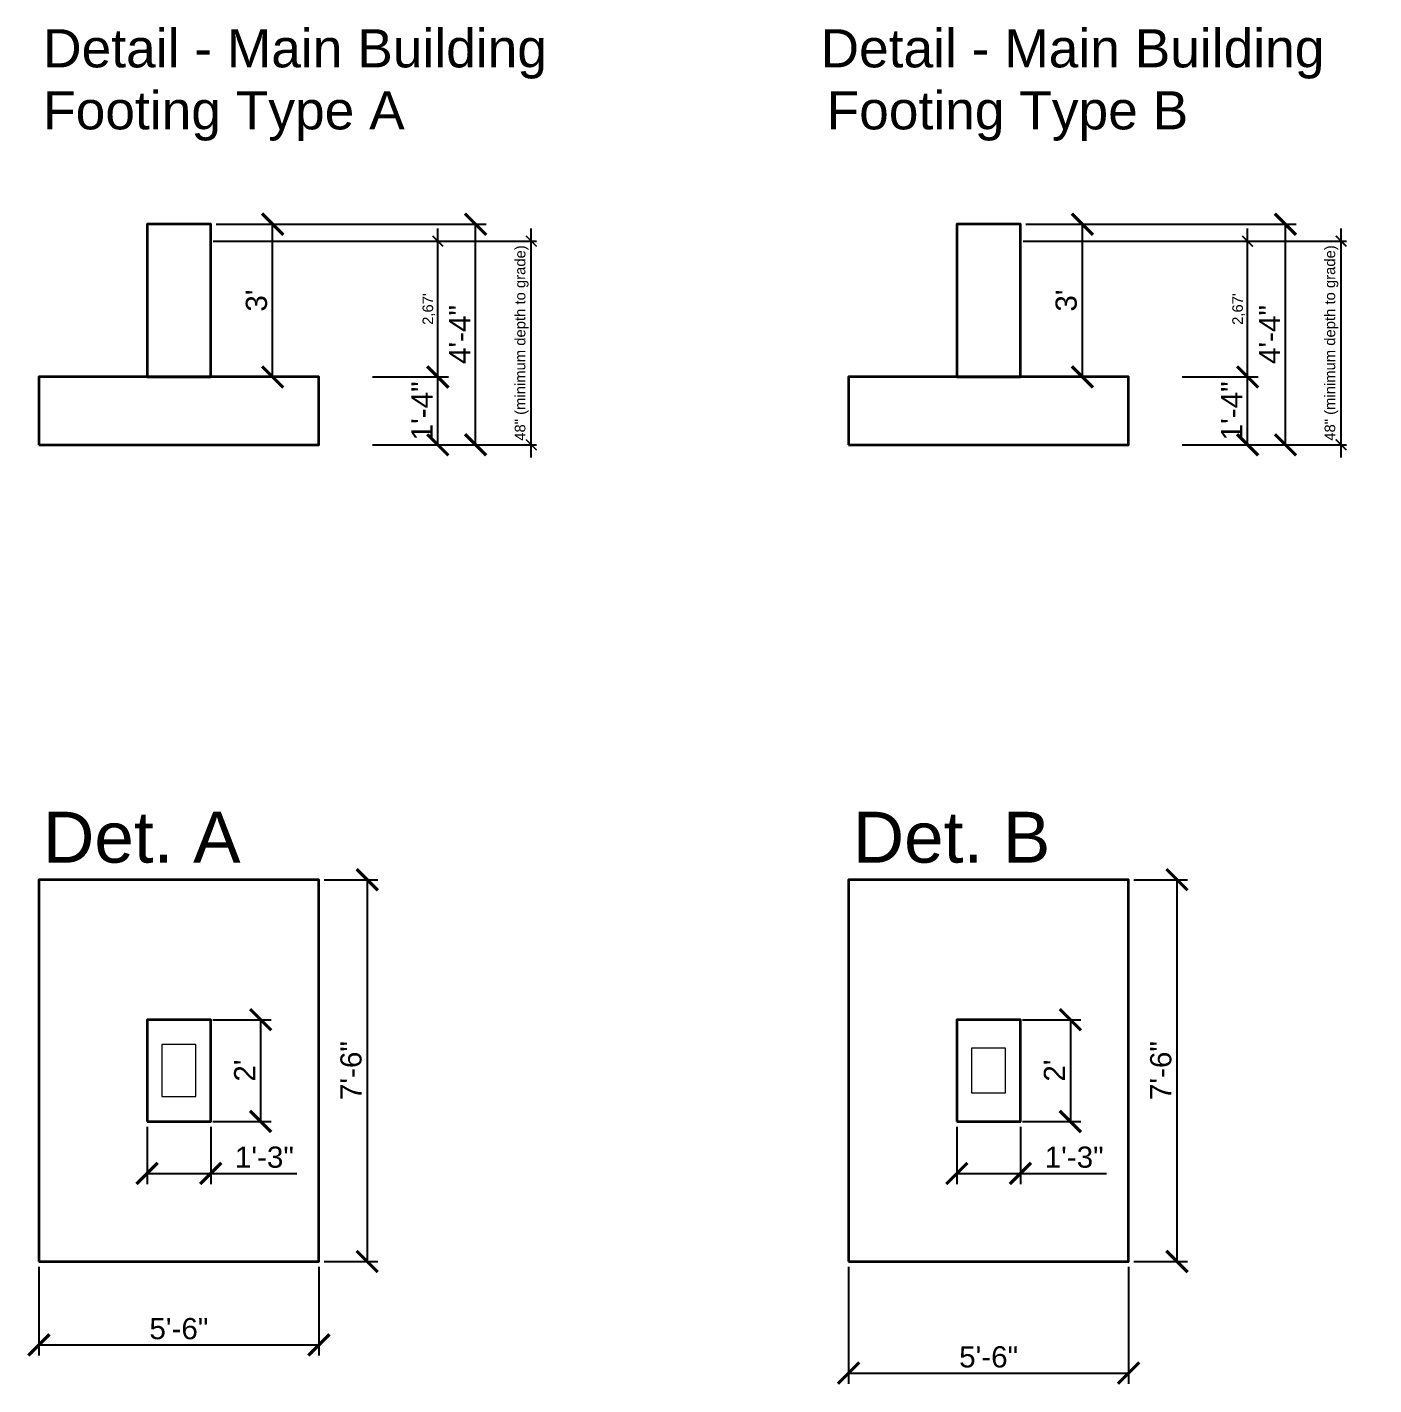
# Model space of a CAD drawing. Header units: millimetres. Extents: x -6 to 201520, y -744 to 120638.
# Drawn here: x 791.1 to 1108.5, y 4278.9 to 4599 of the extents above; entities that cross this region are included whole.
import ezdxf

# ---------------------------------------------------------------- set-up
doc = ezdxf.new("R2010")
doc.units = ezdxf.units.MM
doc.layers.add('Dimension', color=130, linetype='Continuous', lineweight=18)
doc.layers.add('Structural', color=50, linetype='Continuous', lineweight=35)
doc.styles.get("Standard").update_dxf_attribs({"font": 'arial.ttf'})
doc.dimstyles.new('Feet Architectural Detail', dxfattribs={"dimscale": 2, "dimtxt": 2.5, "dimasz": 2.5, "dimexe": 1.25, "dimexo": 0.625, "dimtad": 1, "dimdec": 6, "dimlunit": 4, "dimtxsty": 'Standard', "dimblk": 'ARCHTICK', "dimcen": 2.5, "dimadec": 0, "dimazin": 0, "dimtfac": 0.5, "dimtdec": 6, "dimtmove": 0, "dimatfit": 3, "dimfxl": 1, "dimarcsym": 0})
doc.dimstyles.new('Feet Decimal Detail', dxfattribs={"dimtxt": 2.5, "dimasz": 2.5, "dimexe": 1.25, "dimexo": 0.625, "dimtad": 1, "dimlfac": 0.083333, "dimtxsty": 'Standard', "dimblk": 'ARCHTICK', "dimcen": 2.5, "dimdle": 3, "dimadec": 0, "dimazin": 0, "dimtfac": 0.5, "dimtmove": 0, "dimatfit": 3, "dimfxl": 1, "dimarcsym": 0})
doc.dimstyles.new('Inches Decimal', dxfattribs={"dimtxt": 2.5, "dimasz": 2.5, "dimexe": 1.25, "dimexo": 0.625, "dimtad": 1, "dimtxsty": 'Standard', "dimblk": 'ARCHTICK', "dimcen": 2.5, "dimdle": 3, "dimadec": 0, "dimazin": 0, "dimtfac": 0.5, "dimtmove": 0, "dimatfit": 3, "dimfxl": 1, "dimarcsym": 0})

# ---------------------------------------------------------------- blocks, each defined once
blk = doc.blocks.new('Service - Unit Rectangle')
at = {"color": 0, "linetype": 'ByBlock', "lineweight": -2}
blk.add_lwpolyline([(-0.5, -0.5), (0.5, -0.5), (0.5, 0.5), (-0.5, 0.5)], close=True, dxfattribs=at)
blk = doc.blocks.new('MB-A bottom side')
at = {"color": 0, "linetype": 'ByBlock', "lineweight": -2, "xscale": 12, "yscale": 12, "zscale": 12}
blk.add_blockref('Service - Unit Rectangle', (0, 0), dxfattribs=at)
blk = doc.blocks.new('_ArchTick')
at = {"color": 0, "linetype": 'ByBlock', "const_width": 0.15}
blk.add_lwpolyline([(-0.5, -0.5), (0.5, 0.5)], dxfattribs=at)
blk = doc.blocks.new('*D16')
at = {"layer": 'Defpoints', "color": 0, "transparency": 16777216}
for p in [(859.86, 4398.01), (859.86, 4308.01), (871.26, 4308.01)]:
    blk.add_point(p, dxfattribs=at)
at = {"layer": 'Dimension', "color": 0, "lineweight": -2, "transparency": 16777216}
for p, q in [((861.11, 4398.01), (873.76, 4398.01)), ((871.26, 4398.01), (871.26, 4308.01)), ((861.11, 4308.01), (873.76, 4308.01))]:
    blk.add_line(p, q, dxfattribs=at)
at = {"layer": 'Dimension', "color": 0, "lineweight": -2, "transparency": 16777216, "xscale": 5, "yscale": 5, "zscale": 5}
for p, rotation in [((871.26, 4398.01), 90), ((871.26, 4308.01), 270)]:
    blk.add_blockref('_ArchTick', p, dxfattribs=dict(at, rotation=rotation))
at = {"layer": 'Dimension', "color": 0, "transparency": 16777216, "insert": (867.46, 4353.01), "char_height": 5, "attachment_point": 5, "rotation": 90}
blk.add_mtext('7\'-6"', dxfattribs=at)
blk = doc.blocks.new('*D17')
at = {"layer": 'Defpoints', "color": 0, "transparency": 16777216}
for p in [(793.86, 4308.01), (859.86, 4308.01), (859.86, 4288.35)]:
    blk.add_point(p, dxfattribs=at)
at = {"layer": 'Dimension', "color": 0, "lineweight": -2, "transparency": 16777216}
for p, q in [((793.86, 4306.76), (793.86, 4285.85)), ((859.86, 4306.76), (859.86, 4285.85)), ((793.86, 4288.35), (859.86, 4288.35))]:
    blk.add_line(p, q, dxfattribs=at)
at = {"layer": 'Dimension', "color": 0, "lineweight": -2, "transparency": 16777216, "xscale": 5, "yscale": 5, "zscale": 5, "rotation": 180}
blk.add_blockref('_ArchTick', (793.86, 4288.35), dxfattribs=at)
at = {"layer": 'Dimension', "color": 0, "lineweight": -2, "transparency": 16777216, "xscale": 5, "yscale": 5, "zscale": 5}
blk.add_blockref('_ArchTick', (859.86, 4288.35), dxfattribs=at)
at = {"layer": 'Dimension', "color": 0, "transparency": 16777216, "insert": (826.86, 4292.15), "char_height": 5, "attachment_point": 5}
blk.add_mtext('5\'-6"', dxfattribs=at)
blk = doc.blocks.new('*D18')
at = {"layer": 'Defpoints', "color": 0, "transparency": 16777216}
for p in [(819.36, 4341.01), (834.36, 4341.01), (834.36, 4328.76)]:
    blk.add_point(p, dxfattribs=at)
at = {"layer": 'Dimension', "color": 0, "lineweight": -2, "transparency": 16777216}
for p, q in [((819.36, 4339.76), (819.36, 4326.26)), ((834.36, 4339.76), (834.36, 4326.26)), ((819.36, 4328.76), (834.36, 4328.76)), ((834.36, 4328.76), (854.68, 4328.76))]:
    blk.add_line(p, q, dxfattribs=at)
at = {"layer": 'Dimension', "color": 0, "lineweight": -2, "transparency": 16777216, "xscale": 5, "yscale": 5, "zscale": 5, "rotation": 180}
blk.add_blockref('_ArchTick', (819.36, 4328.76), dxfattribs=at)
at = {"layer": 'Dimension', "color": 0, "lineweight": -2, "transparency": 16777216, "xscale": 5, "yscale": 5, "zscale": 5}
blk.add_blockref('_ArchTick', (834.36, 4328.76), dxfattribs=at)
at = {"layer": 'Dimension', "color": 0, "transparency": 16777216, "insert": (847.02, 4332.57), "char_height": 5, "attachment_point": 5}
blk.add_mtext('1\'-3"', dxfattribs=at)
blk = doc.blocks.new('MB-A pier side')
at = {"color": 0, "linetype": 'ByBlock', "lineweight": -2, "xscale": 12, "yscale": 12, "zscale": 12}
blk.add_blockref('Service - Unit Rectangle', (0, 0), dxfattribs=at)
blk = doc.blocks.new('*D20')
at = {"layer": 'Defpoints', "color": 0, "transparency": 16777216}
for p in [(833.61, 4365.01), (833.61, 4341.01), (846.13, 4341.01)]:
    blk.add_point(p, dxfattribs=at)
at = {"layer": 'Dimension', "color": 0, "lineweight": -2, "transparency": 16777216}
for p, q in [((834.86, 4365.01), (848.63, 4365.01)), ((846.13, 4365.01), (846.13, 4341.01)), ((834.86, 4341.01), (848.63, 4341.01))]:
    blk.add_line(p, q, dxfattribs=at)
at = {"layer": 'Dimension', "color": 0, "lineweight": -2, "transparency": 16777216, "xscale": 5, "yscale": 5, "zscale": 5}
for p, rotation in [((846.13, 4365.01), 90), ((846.13, 4341.01), 270)]:
    blk.add_blockref('_ArchTick', p, dxfattribs=dict(at, rotation=rotation))
at = {"layer": 'Dimension', "color": 0, "transparency": 16777216, "insert": (842.37, 4353.01), "char_height": 5, "attachment_point": 5, "rotation": 90}
blk.add_mtext("2'", dxfattribs=at)
blk = doc.blocks.new('MB-A Pier')
at = {"color": 0, "linetype": 'ByBlock', "lineweight": -2, "xscale": 12, "yscale": 12, "zscale": 12}
blk.add_blockref('Service - Unit Rectangle', (0, 0), dxfattribs=at)
blk = doc.blocks.new('MB-A Bottom')
at = {"color": 0, "linetype": 'ByBlock', "lineweight": -2, "xscale": 12, "yscale": 12, "zscale": 12}
blk.add_blockref('Service - Unit Rectangle', (0, 0), dxfattribs=at)
blk = doc.blocks.new('mbtypeA')
at = {"layer": 'Dimension'}
blk.add_lwpolyline([(-4, -6.12), (4, -6.12), (4, 6.12), (-4, 6.12)], close=True, dxfattribs=at)
at = {"layer": 'Structural'}
for name, xscale, yscale in [('MB-A Bottom', 5.5, 7.5), ('MB-A Pier', 1.25, 2)]:
    blk.add_blockref(name, (0, 0), dxfattribs=dict(at, xscale=xscale, yscale=yscale))
blk.add_text('Det. A', height=12, dxfattribs=at).set_placement((-32.03, 49.01))
blk = doc.blocks.new('mb-b pier')
at = {"color": 0, "linetype": 'ByBlock', "lineweight": -2, "xscale": 12, "yscale": 12, "zscale": 12}
blk.add_blockref('Service - Unit Rectangle', (0, 0), dxfattribs=at)
blk = doc.blocks.new('mb-b bottom')
at = {"color": 0, "linetype": 'ByBlock', "lineweight": -2, "xscale": 12, "yscale": 12, "zscale": 12}
blk.add_blockref('Service - Unit Rectangle', (0, 0), dxfattribs=at)
blk = doc.blocks.new('mbtypeB')
at = {"layer": 'Dimension'}
blk.add_lwpolyline([(-4, -5.25), (4, -5.25), (4, 5.25), (-4, 5.25)], close=True, dxfattribs=at)
at = {"layer": 'Structural'}
for name, xscale, yscale, zscale in [('mb-b bottom', 5.5, 7.5, 5), ('mb-b pier', 1.25, 2, 1.125)]:
    blk.add_blockref(name, (0, 0), dxfattribs=dict(at, xscale=xscale, yscale=yscale, zscale=zscale))
blk.add_text('Det. B', height=12, dxfattribs=at).set_placement((-32.03, 49.01))
blk = doc.blocks.new('*D26')
at = {"layer": 'Defpoints', "color": 0, "transparency": 16777216}
for p in [(1050.74, 4398.01), (1050.74, 4308.01), (1062.14, 4308.01)]:
    blk.add_point(p, dxfattribs=at)
at = {"layer": 'Dimension', "color": 0, "lineweight": -2, "transparency": 16777216}
for p, q in [((1051.99, 4398.01), (1064.64, 4398.01)), ((1062.14, 4398.01), (1062.14, 4308.01)), ((1051.99, 4308.01), (1064.64, 4308.01))]:
    blk.add_line(p, q, dxfattribs=at)
at = {"layer": 'Dimension', "color": 0, "lineweight": -2, "transparency": 16777216, "xscale": 5, "yscale": 5, "zscale": 5}
for p, rotation in [((1062.14, 4398.01), 90), ((1062.14, 4308.01), 270)]:
    blk.add_blockref('_ArchTick', p, dxfattribs=dict(at, rotation=rotation))
at = {"layer": 'Dimension', "color": 0, "transparency": 16777216, "insert": (1058.34, 4353.01), "char_height": 5, "attachment_point": 5, "rotation": 90}
blk.add_mtext('7\'-6"', dxfattribs=at)
blk = doc.blocks.new('*D27')
at = {"layer": 'Defpoints', "color": 0, "transparency": 16777216}
for p in [(984.74, 4308.01), (1050.74, 4308.01), (1050.74, 4281.7)]:
    blk.add_point(p, dxfattribs=at)
at = {"layer": 'Dimension', "color": 0, "lineweight": -2, "transparency": 16777216}
for p, q in [((984.74, 4306.76), (984.74, 4279.2)), ((1050.74, 4306.76), (1050.74, 4279.2)), ((984.74, 4281.7), (1050.74, 4281.7))]:
    blk.add_line(p, q, dxfattribs=at)
at = {"layer": 'Dimension', "color": 0, "lineweight": -2, "transparency": 16777216, "xscale": 5, "yscale": 5, "zscale": 5, "rotation": 180}
blk.add_blockref('_ArchTick', (984.74, 4281.7), dxfattribs=at)
at = {"layer": 'Dimension', "color": 0, "lineweight": -2, "transparency": 16777216, "xscale": 5, "yscale": 5, "zscale": 5}
blk.add_blockref('_ArchTick', (1050.74, 4281.7), dxfattribs=at)
at = {"layer": 'Dimension', "color": 0, "transparency": 16777216, "insert": (1017.74, 4285.5), "char_height": 5, "attachment_point": 5}
blk.add_mtext('5\'-6"', dxfattribs=at)
blk = doc.blocks.new('*D28')
at = {"layer": 'Defpoints', "color": 0, "transparency": 16777216}
for p in [(1010.24, 4341.01), (1025.24, 4341.01), (1025.24, 4328.76)]:
    blk.add_point(p, dxfattribs=at)
at = {"layer": 'Dimension', "color": 0, "lineweight": -2, "transparency": 16777216}
for p, q in [((1010.24, 4339.76), (1010.24, 4326.26)), ((1025.24, 4339.76), (1025.24, 4326.26)), ((1010.24, 4328.76), (1025.24, 4328.76)), ((1025.24, 4328.76), (1045.56, 4328.76))]:
    blk.add_line(p, q, dxfattribs=at)
at = {"layer": 'Dimension', "color": 0, "lineweight": -2, "transparency": 16777216, "xscale": 5, "yscale": 5, "zscale": 5, "rotation": 180}
blk.add_blockref('_ArchTick', (1010.24, 4328.76), dxfattribs=at)
at = {"layer": 'Dimension', "color": 0, "lineweight": -2, "transparency": 16777216, "xscale": 5, "yscale": 5, "zscale": 5}
blk.add_blockref('_ArchTick', (1025.24, 4328.76), dxfattribs=at)
at = {"layer": 'Dimension', "color": 0, "transparency": 16777216, "insert": (1037.9, 4332.57), "char_height": 5, "attachment_point": 5}
blk.add_mtext('1\'-3"', dxfattribs=at)
blk = doc.blocks.new('*D29')
at = {"layer": 'Defpoints', "color": 0, "transparency": 16777216}
for p in [(1024.49, 4365.01), (1024.49, 4341.01), (1037.01, 4341.01)]:
    blk.add_point(p, dxfattribs=at)
at = {"layer": 'Dimension', "color": 0, "lineweight": -2, "transparency": 16777216}
for p, q in [((1025.74, 4365.01), (1039.51, 4365.01)), ((1037.01, 4365.01), (1037.01, 4341.01)), ((1025.74, 4341.01), (1039.51, 4341.01))]:
    blk.add_line(p, q, dxfattribs=at)
at = {"layer": 'Dimension', "color": 0, "lineweight": -2, "transparency": 16777216, "xscale": 5, "yscale": 5, "zscale": 5}
for p, rotation in [((1037.01, 4365.01), 90), ((1037.01, 4341.01), 270)]:
    blk.add_blockref('_ArchTick', p, dxfattribs=dict(at, rotation=rotation))
at = {"layer": 'Dimension', "color": 0, "transparency": 16777216, "insert": (1033.25, 4353.01), "char_height": 5, "attachment_point": 5, "rotation": 90}
blk.add_mtext("2'", dxfattribs=at)
blk = doc.blocks.new('mb-b pier side')
at = {"color": 0, "linetype": 'ByBlock', "lineweight": -2, "xscale": 12, "yscale": 12, "zscale": 12}
blk.add_blockref('Service - Unit Rectangle', (0, 0), dxfattribs=at)
blk = doc.blocks.new('mb-b bottom side')
at = {"color": 0, "linetype": 'ByBlock', "lineweight": -2, "xscale": 12, "yscale": 12, "zscale": 12}
blk.add_blockref('Service - Unit Rectangle', (0, 0), dxfattribs=at)
blk = doc.blocks.new('*D189')
at = {"layer": 'Defpoints', "color": 0, "transparency": 16777216}
for p in [(1062.74, 4516.5), (1078.79, 4516.5), (1062.74, 4500.51)]:
    blk.add_point(p, dxfattribs=at)
at = {"layer": 'Dimension', "color": 0, "lineweight": -2, "transparency": 16777216}
for p, q in [((1063.99, 4516.5), (1081.29, 4516.5)), ((1078.79, 4500.51), (1078.79, 4516.5)), ((1063.99, 4500.51), (1081.29, 4500.51))]:
    blk.add_line(p, q, dxfattribs=at)
at = {"layer": 'Dimension', "color": 0, "lineweight": -2, "transparency": 16777216, "xscale": 5, "yscale": 5, "zscale": 5}
for p, rotation in [((1078.79, 4516.5), 90), ((1078.79, 4500.51), 270)]:
    blk.add_blockref('_ArchTick', p, dxfattribs=dict(at, rotation=rotation))
at = {"layer": 'Dimension', "color": 0, "transparency": 16777216, "insert": (1075.03, 4508.51), "char_height": 5, "attachment_point": 5, "rotation": 90}
blk.add_mtext('1\'-4"', dxfattribs=at)
blk = doc.blocks.new('*D190')
at = {"layer": 'Defpoints', "color": 0, "transparency": 16777216}
for p in [(1025.24, 4552.51), (1039.84, 4552.51), (1025.24, 4516.51)]:
    blk.add_point(p, dxfattribs=at)
at = {"layer": 'Dimension', "color": 0, "lineweight": -2, "transparency": 16777216}
for p, q in [((1026.49, 4552.51), (1042.34, 4552.51)), ((1039.84, 4516.51), (1039.84, 4552.51)), ((1026.49, 4516.51), (1042.34, 4516.51))]:
    blk.add_line(p, q, dxfattribs=at)
at = {"layer": 'Dimension', "color": 0, "lineweight": -2, "transparency": 16777216, "xscale": 5, "yscale": 5, "zscale": 5}
for p, rotation in [((1039.84, 4552.51), 90), ((1039.84, 4516.51), 270)]:
    blk.add_blockref('_ArchTick', p, dxfattribs=dict(at, rotation=rotation))
at = {"layer": 'Dimension', "color": 0, "transparency": 16777216, "insert": (1036.04, 4534.51), "char_height": 5, "attachment_point": 5, "rotation": 90}
blk.add_mtext("3'", dxfattribs=at)
blk = doc.blocks.new('*D191')
at = {"layer": 'Defpoints', "color": 0, "transparency": 16777216}
for p in [(1025.24, 4552.51), (1087.7, 4552.51), (1062.74, 4500.51)]:
    blk.add_point(p, dxfattribs=at)
at = {"layer": 'Dimension', "color": 0, "lineweight": -2, "transparency": 16777216}
for p, q in [((1026.49, 4552.51), (1090.2, 4552.51)), ((1087.7, 4500.51), (1087.7, 4552.51)), ((1063.99, 4500.51), (1090.2, 4500.51))]:
    blk.add_line(p, q, dxfattribs=at)
at = {"layer": 'Dimension', "color": 0, "lineweight": -2, "transparency": 16777216, "xscale": 5, "yscale": 5, "zscale": 5}
for p, rotation in [((1087.7, 4552.51), 90), ((1087.7, 4500.51), 270)]:
    blk.add_blockref('_ArchTick', p, dxfattribs=dict(at, rotation=rotation))
at = {"layer": 'Dimension', "color": 0, "transparency": 16777216, "insert": (1083.95, 4526.51), "char_height": 5, "attachment_point": 5, "rotation": 90}
blk.add_mtext('4\'-4"', dxfattribs=at)
blk = doc.blocks.new('*D192')
at = {"layer": 'Defpoints', "color": 0, "transparency": 16777216}
for p in [(1025.24, 4548.51), (1100.82, 4548.51), (1062.74, 4500.51)]:
    blk.add_point(p, dxfattribs=at)
at = {"layer": 'Dimension', "color": 0, "lineweight": -2, "transparency": 16777216}
for p, q in [((1100.82, 4497.51), (1100.82, 4551.51)), ((1025.87, 4548.51), (1102.07, 4548.51)), ((1063.37, 4500.51), (1102.07, 4500.51))]:
    blk.add_line(p, q, dxfattribs=at)
at = {"layer": 'Dimension', "color": 0, "lineweight": -2, "transparency": 16777216, "xscale": 2.5, "yscale": 2.5, "zscale": 2.5}
for p, rotation in [((1100.82, 4548.51), 90), ((1100.82, 4500.51), 270)]:
    blk.add_blockref('_ArchTick', p, dxfattribs=dict(at, rotation=rotation))
at = {"layer": 'Dimension', "color": 0, "transparency": 16777216, "insert": (1098.56, 4524.51), "char_height": 2.5, "attachment_point": 5, "rotation": 90}
blk.add_mtext('48" (minimum depth to grade)', dxfattribs=at)
blk = doc.blocks.new('*D193')
at = {"layer": 'Defpoints', "color": 0, "transparency": 16777216}
for p in [(1062.74, 4548.51), (1078.79, 4548.51), (1062.74, 4516.51)]:
    blk.add_point(p, dxfattribs=at)
at = {"layer": 'Dimension', "color": 0, "lineweight": -2, "transparency": 16777216}
for p, q in [((1078.79, 4513.51), (1078.79, 4551.51)), ((1063.37, 4548.51), (1080.04, 4548.51)), ((1063.37, 4516.51), (1080.04, 4516.51))]:
    blk.add_line(p, q, dxfattribs=at)
at = {"layer": 'Dimension', "color": 0, "lineweight": -2, "transparency": 16777216, "xscale": 2.5, "yscale": 2.5, "zscale": 2.5}
for p, rotation in [((1078.79, 4548.51), 90), ((1078.79, 4516.51), 270)]:
    blk.add_blockref('_ArchTick', p, dxfattribs=dict(at, rotation=rotation))
at = {"layer": 'Dimension', "color": 0, "transparency": 16777216, "insert": (1076.66, 4532.51), "char_height": 2.5, "attachment_point": 5, "rotation": 90}
blk.add_mtext("2,67'", dxfattribs=at)
blk = doc.blocks.new('*D194')
at = {"layer": 'Defpoints', "color": 0, "transparency": 16777216}
for p in [(871.86, 4516.5), (887.91, 4516.5), (871.86, 4500.51)]:
    blk.add_point(p, dxfattribs=at)
at = {"layer": 'Dimension', "color": 0, "lineweight": -2, "transparency": 16777216}
for p, q in [((873.11, 4516.5), (890.41, 4516.5)), ((887.91, 4500.51), (887.91, 4516.5)), ((873.11, 4500.51), (890.41, 4500.51))]:
    blk.add_line(p, q, dxfattribs=at)
at = {"layer": 'Dimension', "color": 0, "lineweight": -2, "transparency": 16777216, "xscale": 5, "yscale": 5, "zscale": 5}
for p, rotation in [((887.91, 4516.5), 90), ((887.91, 4500.51), 270)]:
    blk.add_blockref('_ArchTick', p, dxfattribs=dict(at, rotation=rotation))
at = {"layer": 'Dimension', "color": 0, "transparency": 16777216, "insert": (884.15, 4508.51), "char_height": 5, "attachment_point": 5, "rotation": 90}
blk.add_mtext('1\'-4"', dxfattribs=at)
blk = doc.blocks.new('*D195')
at = {"layer": 'Defpoints', "color": 0, "transparency": 16777216}
for p in [(834.36, 4552.51), (848.96, 4552.51), (834.36, 4516.51)]:
    blk.add_point(p, dxfattribs=at)
at = {"layer": 'Dimension', "color": 0, "lineweight": -2, "transparency": 16777216}
for p, q in [((835.61, 4552.51), (851.46, 4552.51)), ((848.96, 4516.51), (848.96, 4552.51)), ((835.61, 4516.51), (851.46, 4516.51))]:
    blk.add_line(p, q, dxfattribs=at)
at = {"layer": 'Dimension', "color": 0, "lineweight": -2, "transparency": 16777216, "xscale": 5, "yscale": 5, "zscale": 5}
for p, rotation in [((848.96, 4552.51), 90), ((848.96, 4516.51), 270)]:
    blk.add_blockref('_ArchTick', p, dxfattribs=dict(at, rotation=rotation))
at = {"layer": 'Dimension', "color": 0, "transparency": 16777216, "insert": (845.16, 4534.51), "char_height": 5, "attachment_point": 5, "rotation": 90}
blk.add_mtext("3'", dxfattribs=at)
blk = doc.blocks.new('*D196')
at = {"layer": 'Defpoints', "color": 0, "transparency": 16777216}
for p in [(834.36, 4552.51), (896.81, 4552.51), (871.86, 4500.51)]:
    blk.add_point(p, dxfattribs=at)
at = {"layer": 'Dimension', "color": 0, "lineweight": -2, "transparency": 16777216}
for p, q in [((835.61, 4552.51), (899.31, 4552.51)), ((896.81, 4500.51), (896.81, 4552.51)), ((873.11, 4500.51), (899.31, 4500.51))]:
    blk.add_line(p, q, dxfattribs=at)
at = {"layer": 'Dimension', "color": 0, "lineweight": -2, "transparency": 16777216, "xscale": 5, "yscale": 5, "zscale": 5}
for p, rotation in [((896.81, 4552.51), 90), ((896.81, 4500.51), 270)]:
    blk.add_blockref('_ArchTick', p, dxfattribs=dict(at, rotation=rotation))
at = {"layer": 'Dimension', "color": 0, "transparency": 16777216, "insert": (893.06, 4526.51), "char_height": 5, "attachment_point": 5, "rotation": 90}
blk.add_mtext('4\'-4"', dxfattribs=at)
blk = doc.blocks.new('*D197')
at = {"layer": 'Defpoints', "color": 0, "transparency": 16777216}
for p in [(834.36, 4548.51), (909.94, 4548.51), (871.86, 4500.51)]:
    blk.add_point(p, dxfattribs=at)
at = {"layer": 'Dimension', "color": 0, "lineweight": -2, "transparency": 16777216}
for p, q in [((909.94, 4497.51), (909.94, 4551.51)), ((834.98, 4548.51), (911.19, 4548.51)), ((872.48, 4500.51), (911.19, 4500.51))]:
    blk.add_line(p, q, dxfattribs=at)
at = {"layer": 'Dimension', "color": 0, "lineweight": -2, "transparency": 16777216, "xscale": 2.5, "yscale": 2.5, "zscale": 2.5}
for p, rotation in [((909.94, 4548.51), 90), ((909.94, 4500.51), 270)]:
    blk.add_blockref('_ArchTick', p, dxfattribs=dict(at, rotation=rotation))
at = {"layer": 'Dimension', "color": 0, "transparency": 16777216, "insert": (907.67, 4524.51), "char_height": 2.5, "attachment_point": 5, "rotation": 90}
blk.add_mtext('48" (minimum depth to grade)', dxfattribs=at)
blk = doc.blocks.new('*D198')
at = {"layer": 'Defpoints', "color": 0, "transparency": 16777216}
for p in [(871.86, 4548.51), (887.91, 4548.51), (871.86, 4516.51)]:
    blk.add_point(p, dxfattribs=at)
at = {"layer": 'Dimension', "color": 0, "lineweight": -2, "transparency": 16777216}
for p, q in [((887.91, 4513.51), (887.91, 4551.51)), ((872.48, 4548.51), (889.16, 4548.51)), ((872.48, 4516.51), (889.16, 4516.51))]:
    blk.add_line(p, q, dxfattribs=at)
at = {"layer": 'Dimension', "color": 0, "lineweight": -2, "transparency": 16777216, "xscale": 2.5, "yscale": 2.5, "zscale": 2.5}
for p, rotation in [((887.91, 4548.51), 90), ((887.91, 4516.51), 270)]:
    blk.add_blockref('_ArchTick', p, dxfattribs=dict(at, rotation=rotation))
at = {"layer": 'Dimension', "color": 0, "transparency": 16777216, "insert": (885.78, 4532.51), "char_height": 2.5, "attachment_point": 5, "rotation": 90}
blk.add_mtext("2,67'", dxfattribs=at)

msp = doc.modelspace()

# ---------------------------------------------------------------- block references
at = {"layer": 'Dimension'}
for name, p in [('mbtypeA', (826.8584371, 4353.0101801)), ('mbtypeB', (1017.740332, 4353.0101801))]:
    msp.add_blockref(name, p, dxfattribs=at)
at = {"layer": 'Structural'}
for name, p, xscale, yscale, zscale in [('MB-A pier side', (826.8584371, 4534.5065472), 1.25, 3, 1.125), ('mb-b pier side', (1017.740332, 4534.5065472), 1.25, 3, 1.125), ('mb-b bottom side', (1017.740332, 4508.5065672), 5.5, 1.333, 5)]:
    msp.add_blockref(name, p, dxfattribs=dict(at, xscale=xscale, yscale=yscale, zscale=zscale))
at = {"layer": 'Structural', "xscale": 5.5, "yscale": 1.333}
msp.add_blockref('MB-A bottom side', (826.8584371, 4508.5045872), dxfattribs=at)

# ---------------------------------------------------------------- texts
at = {"layer": 'Dimension'}
for s, p in [('Detail - Main Building', (794.8470668, 4589.4802626)), ('Detail - Main Building', (978.1132502, 4589.4802626)), ('Footing Type A', (794.8470668, 4574.8620775)), ('Footing Type B', (979.5410522, 4574.8620775))]:
    msp.add_text(s, height=9, dxfattribs=at).set_placement(p)

# ---------------------------------------------------------------- dimensions: what is measured, and where the dimension line sits
for base, p1, p2, angle, picture, middle in [((848.9622359, 4552.5065472), (834.3584371, 4516.5065472), (834.3584371, 4552.5065472), 90, '*D195', (845.1576656, 4534.5065472)), ((896.8136519, 4552.5065472), (871.8584371, 4500.5105472), (834.3584371, 4552.5065472), 90, '*D196', (893.0636519, 4526.5085472)), ((1039.8441308, 4552.5065472), (1025.240332, 4516.5065472), (1025.240332, 4552.5065472), 90, '*D190', (1036.0395606, 4534.5065472)), ((1087.6955468, 4552.5065472), (1062.740332, 4500.5105472), (1025.240332, 4552.5065472), 90, '*D191', (1083.9455468, 4526.5085472)), ((887.9069154, 4516.5045672), (871.8584371, 4500.5085672), (871.8584371, 4516.5045672), 90, '*D194', (884.1466834, 4508.5065672)), ((1078.7888103, 4516.5045672), (1062.740332, 4500.5085672), (1062.740332, 4516.5045672), 90, '*D189', (1075.0285784, 4508.5065672)), ((871.2601026, 4308.0101801), (859.8584371, 4398.0101801), (859.8584371, 4308.0101801), 270, '*D16', (867.4572376, 4353.0101801)), ((1062.1419975, 4308.0101801), (1050.740332, 4398.0101801), (1050.740332, 4308.0101801), 270, '*D26', (1058.3391326, 4353.0101801)), ((846.1265122, 4341.0101801), (833.6084371, 4365.0101801), (833.6084371, 4341.0101801), 270, '*D20', (842.3662803, 4353.0101801)), ((1037.0084072, 4341.0101801), (1024.490332, 4365.0101801), (1024.490332, 4341.0101801), 270, '*D29', (1033.2481752, 4353.0101801))]:
    dim = msp.add_linear_dim(base=base, p1=p1, p2=p2, angle=angle, dimstyle='Feet Architectural Detail', dxfattribs=at)
    dim.commit()
    dim.dimension.update_dxf_attribs({"geometry": picture, "text_midpoint": middle})
for base, p1, p2, dimstyle, override, picture, middle in [((909.9384125, 4548.5065472), (871.8584371, 4500.5105472), (834.3584371, 4548.5065472), 'Inches Decimal', {"dimpost": '" (minimum depth to grade)'}, '*D197', (907.6745994, 4524.5085472)), ((887.9069154, 4548.5065472), (871.8584371, 4516.5065472), (871.8584371, 4548.5065472), 'Feet Decimal Detail', {"dimpost": "'"}, '*D198', (885.7795279, 4532.5065472)), ((1100.8203074, 4548.5065472), (1062.740332, 4500.5105472), (1025.240332, 4548.5065472), 'Inches Decimal', {"dimpost": '" (minimum depth to grade)'}, '*D192', (1098.5564943, 4524.5085472)), ((1078.7888103, 4548.5065472), (1062.740332, 4516.5065472), (1062.740332, 4548.5065472), 'Feet Decimal Detail', {"dimpost": "'"}, '*D193', (1076.6614229, 4532.5065472))]:
    dim = msp.add_linear_dim(base=base, p1=p1, p2=p2, angle=90, dimstyle=dimstyle, override=override, dxfattribs=at)
    dim.commit()
    dim.dimension.update_dxf_attribs({"geometry": picture, "text_midpoint": middle})
for base, p1, p2, picture, middle in [((834.3584371, 4328.7607377), (819.3584371, 4341.0101801), (834.3584371, 4341.0101801), '*D18', (847.0187372, 4332.5653079)), ((1025.240332, 4328.7607377), (1010.240332, 4341.0101801), (1025.240332, 4341.0101801), '*D28', (1037.9006322, 4332.5653079)), ((859.8584371, 4288.3508732), (793.8584371, 4308.0101801), (859.8584371, 4308.0101801), '*D17', (826.8584371, 4292.1537382)), ((1050.740332, 4281.6975561), (984.740332, 4308.0101801), (1050.740332, 4308.0101801), '*D27', (1017.740332, 4285.500421))]:
    dim = msp.add_linear_dim(base=base, p1=p1, p2=p2, dimstyle='Feet Architectural Detail', dxfattribs=at)
    dim.commit()
    dim.dimension.update_dxf_attribs({"geometry": picture, "text_midpoint": middle})

doc.saveas('drawing.dxf')
